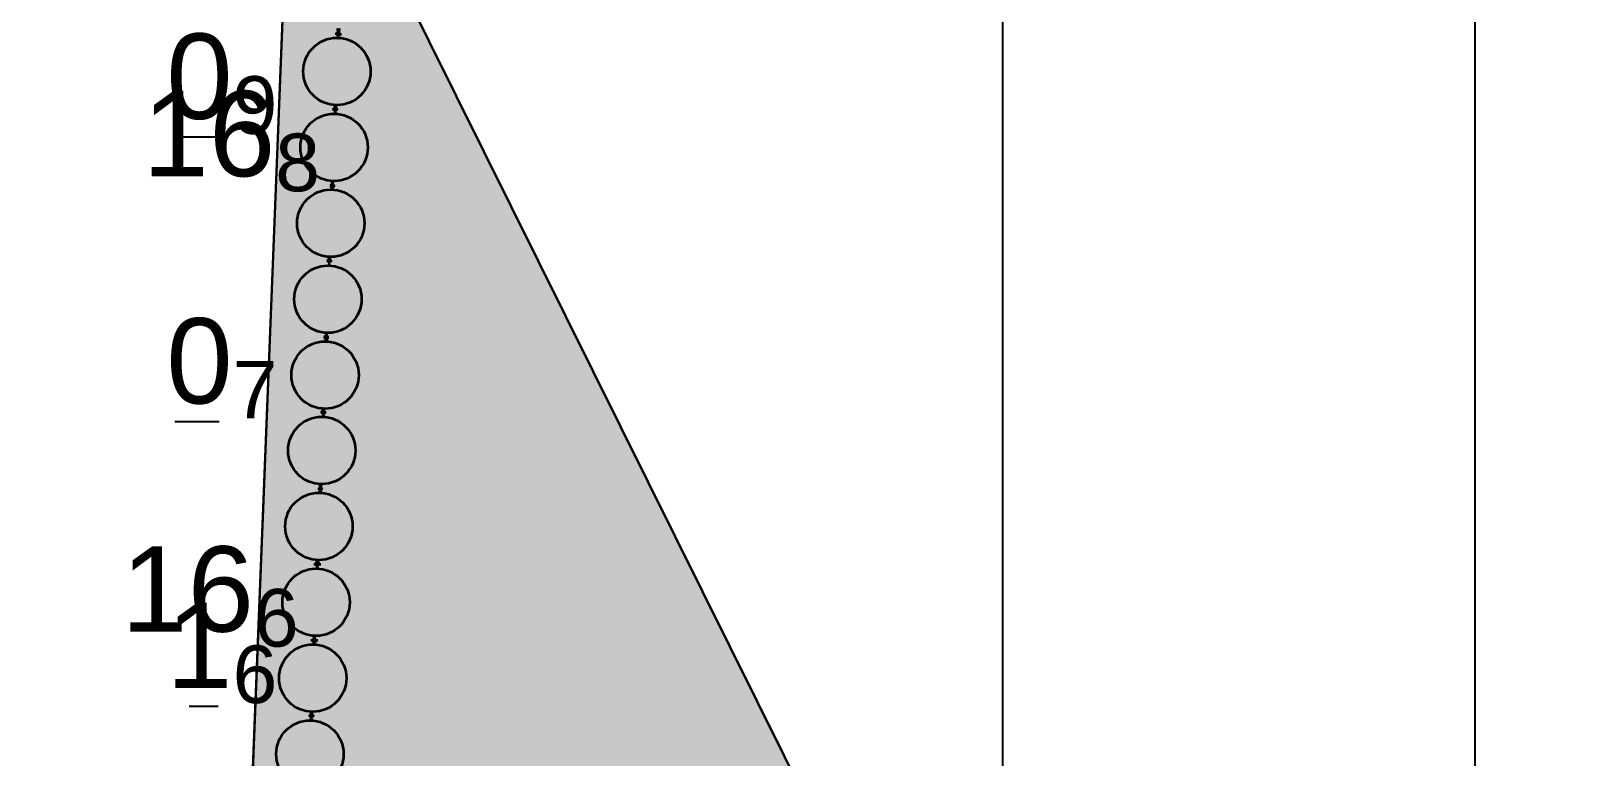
# Model space of a CAD drawing. Header units: millimetres. Extents: x 0 to 581027, y 0 to 6627194.
# Drawn here: x 580555.75 to 580588.44, y 6625719.65 to 6625734.95 of the extents above; entities that cross this region are included whole.
import ezdxf
from ezdxf.enums import TextEntityAlignment as Align

# ---------------------------------------------------------------- set-up
doc = ezdxf.new("R2010")
doc.units = ezdxf.units.MM
doc.linetypes.add('CONTINOUS', pattern=[0])
doc.layers.add('Soundings_1000', color=7, linetype='Continuous', true_color=0x000000)
doc.layers.add('soundings_diff', color=7, linetype='Continuous', true_color=0x000000)
for name, color, linetype in [('tiff', 7, 'Continuous'), ('tiff17.2', 7, 'Continuous'), ('Этап 4.2 нижняя бровка', 7, 'Continuous'), ('Этап 5.2 верхняя бровка', 7, 'Continuous')]:
    doc.layers.add(name, color=color, linetype=linetype)
for name, color, linetype, lineweight in [('ГР_Верх_строение', 250, 'CONTINOUS', 30), ('ГР_Причал 4_фасон_проф_2415', 80, 'Continuous', 25), ('ГР_Причал 4_ШТС13', 31, 'Continuous', 35), ('ГР_Фасонный профиль 2415', 3, 'Continuous', 35), ('ГР_Фасонный профиль 2416', 60, 'Continuous', 35), ('ГР_ШТС1_1а', 4, 'Continuous', 35)]:
    doc.layers.add(name, color=color, linetype=linetype, lineweight=lineweight)
doc.styles.get("Standard").update_dxf_attribs({"font": 'arial.ttf'})
picture_1 = doc.add_image_def('image2.tif', size_in_pixel=(3838, 2796))
picture_2 = doc.add_image_def('image3.tif', size_in_pixel=(3838, 2796))
picture_3 = doc.add_image_def('image4.tif', size_in_pixel=(2844, 2049))

msp = doc.modelspace()

# ---------------------------------------------------------------- hatches: boundary and pattern name
at = {"layer": 'ГР_Верх_строение', "true_color": 0xffffff}
h = msp.add_hatch(color=7, dxfattribs=at)
h.dxf.hatch_style = 1
h.paths.add_polyline_path([(580581.434, 6625699.96), (580560.2, 6625713.67), (580561.263, 6625740.537)])

# ---------------------------------------------------------------- linework, layer by layer
at = {"layer": 'soundings_diff', "color": 18, "true_color": 0x000000}
for p, q in [((580558.78, 6625732.722, -0.92), (580559.719, 6625732.722, -0.92)), ((580558.78, 6625726.722, -0.71), (580559.719, 6625726.722, -0.71)), ((580559.086, 6625720.722, -1.64), (580559.699, 6625720.722, -1.64))]:
    msp.add_line(p, q, dxfattribs=at)
at = {"layer": 'ГР_Верх_строение', "color": 7, "true_color": 0xffffff}
msp.add_lwpolyline([(580581.434, 6625699.96), (580560.2, 6625713.67), (580560.2, 6625713.67), (580561.263, 6625740.537), (580581.434, 6625699.96)], dxfattribs=at)
at = {"layer": 'ГР_Причал 4_фасон_проф_2415'}
for points in [[(580562.03, 6625730.12, 0.414214), (580562.02, 6625730.11), (580562.02, 6625730.1, 0.376367), (580562.02, 6625730.1), (580562.03, 6625730.1, -0.57735), (580562.03, 6625730.1), (580562.03, 6625730.03, -0.339454), (580562.03, 6625730.03), (580562.02, 6625730.03, 0.339454), (580562.02, 6625730.02, 0.414214), (580562.02, 6625730.01, -0.135884), (580562.04, 6625730.02, -0.135884), (580562.05, 6625730.01, 0.414214), (580562.06, 6625730.01, 0.339454), (580562.05, 6625730.02), (580562.05, 6625730.03, -0.339454), (580562.04, 6625730.03), (580562.05, 6625730.1, -0.57735), (580562.05, 6625730.1), (580562.06, 6625730.1, 0.287204), (580562.06, 6625730.1), (580562.06, 6625730.11, 0.414214), (580562.05, 6625730.11)], [(580561.97, 6625728.49, -0.414214), (580561.96, 6625728.5), (580561.96, 6625728.5, -0.376367), (580561.96, 6625728.5), (580561.97, 6625728.5, 0.57735), (580561.97, 6625728.51), (580561.97, 6625728.57, 0.339454), (580561.97, 6625728.58), (580561.97, 6625728.58, -0.339454), (580561.96, 6625728.59, -0.414214), (580561.96, 6625728.59, 0.135884), (580561.98, 6625728.59, 0.135884), (580562, 6625728.59, -0.414214), (580562, 6625728.59, -0.339454), (580561.99, 6625728.58), (580561.99, 6625728.58, 0.339454), (580561.99, 6625728.57), (580561.98, 6625728.51, 0.57735), (580561.99, 6625728.5), (580561.99, 6625728.5, -0.287204), (580562, 6625728.5), (580562, 6625728.5, -0.414214), (580561.99, 6625728.49)]]:
    msp.add_lwpolyline(points, format="xyb", close=True, dxfattribs=at)
at = {"layer": 'ГР_Причал 4_ШТС13'}
for p, q in [((580562.16, 6625734.9), (580562.3, 6625734.89)), ((580561.71, 6625723.71), (580561.86, 6625723.71)), ((580561.65, 6625722.11), (580561.8, 6625722.11))]:
    msp.add_line(p, q, dxfattribs=at)
at = {"layer": 'ГР_Фасонный профиль 2415'}
for points in [[(580562.22, 6625734.88, -0.414214), (580562.21, 6625734.89), (580562.21, 6625734.9, -0.376367), (580562.21, 6625734.9), (580562.22, 6625734.89, 0.57735), (580562.22, 6625734.9), (580562.23, 6625734.97, 0.339454), (580562.22, 6625734.97), (580562.22, 6625734.97, -0.339454), (580562.21, 6625734.98, -0.414214), (580562.22, 6625734.99, 0.135884), (580562.23, 6625734.98, 0.135884), (580562.25, 6625734.99, -0.414214), (580562.25, 6625734.98, -0.339454), (580562.25, 6625734.97), (580562.24, 6625734.97, 0.339454), (580562.24, 6625734.97), (580562.24, 6625734.9, 0.57735), (580562.24, 6625734.89), (580562.25, 6625734.9, -0.287204), (580562.25, 6625734.89), (580562.25, 6625734.89, -0.414214), (580562.24, 6625734.88)], [(580562.16, 6625733.31, 0.414214), (580562.15, 6625733.3), (580562.15, 6625733.3, 0.376367), (580562.15, 6625733.3), (580562.15, 6625733.3, -0.57735), (580562.16, 6625733.3), (580562.16, 6625733.23, -0.339454), (580562.15, 6625733.22), (580562.15, 6625733.22, 0.339454), (580562.14, 6625733.21, 0.414214), (580562.15, 6625733.21, -0.135884), (580562.16, 6625733.21, -0.135884), (580562.18, 6625733.21, 0.414214), (580562.18, 6625733.21, 0.339454), (580562.18, 6625733.22), (580562.17, 6625733.22, -0.339454), (580562.17, 6625733.23), (580562.17, 6625733.3, -0.57735), (580562.18, 6625733.3), (580562.18, 6625733.3, 0.287204), (580562.19, 6625733.3), (580562.19, 6625733.3, 0.414214), (580562.18, 6625733.31)], [(580562.09, 6625731.69, -0.414214), (580562.08, 6625731.69), (580562.08, 6625731.7, -0.376367), (580562.09, 6625731.7), (580562.09, 6625731.7, 0.57735), (580562.1, 6625731.7), (580562.1, 6625731.77, 0.339454), (580562.1, 6625731.78), (580562.09, 6625731.78, -0.339454), (580562.09, 6625731.79, -0.414214), (580562.09, 6625731.79, 0.135884), (580562.11, 6625731.79, 0.135884), (580562.12, 6625731.79, -0.414214), (580562.13, 6625731.78, -0.339454), (580562.12, 6625731.78), (580562.12, 6625731.77, 0.339454), (580562.11, 6625731.77), (580562.11, 6625731.7, 0.57735), (580562.12, 6625731.7), (580562.12, 6625731.7, -0.287204), (580562.12, 6625731.7), (580562.12, 6625731.69, -0.414214), (580562.11, 6625731.69)], [(580561.9, 6625726.92, 0.414214), (580561.9, 6625726.91), (580561.89, 6625726.91, 0.376367), (580561.9, 6625726.91), (580561.9, 6625726.91, -0.57735), (580561.91, 6625726.9), (580561.91, 6625726.83, -0.339454), (580561.9, 6625726.83), (580561.9, 6625726.83, 0.339454), (580561.89, 6625726.82, 0.414214), (580561.89, 6625726.82, -0.135884), (580561.91, 6625726.82, -0.135884), (580561.93, 6625726.81, 0.414214), (580561.93, 6625726.82, 0.339454), (580561.92, 6625726.83), (580561.92, 6625726.83, -0.339454), (580561.92, 6625726.83), (580561.92, 6625726.9, -0.57735), (580561.93, 6625726.91), (580561.93, 6625726.9, 0.287204), (580561.93, 6625726.91), (580561.93, 6625726.91, 0.414214), (580561.93, 6625726.92)], [(580561.84, 6625725.29, -0.414214), (580561.83, 6625725.3), (580561.83, 6625725.31, -0.376367), (580561.83, 6625725.31), (580561.84, 6625725.31, 0.57735), (580561.84, 6625725.31), (580561.85, 6625725.38, 0.339454), (580561.84, 6625725.38), (580561.84, 6625725.38, -0.339454), (580561.83, 6625725.39, -0.414214), (580561.84, 6625725.4, 0.135884), (580561.85, 6625725.39, 0.135884), (580561.87, 6625725.4, -0.414214), (580561.87, 6625725.39, -0.339454), (580561.87, 6625725.38), (580561.86, 6625725.38, 0.339454), (580561.86, 6625725.38), (580561.86, 6625725.31, 0.57735), (580561.86, 6625725.31), (580561.87, 6625725.31, -0.287204), (580561.87, 6625725.31), (580561.87, 6625725.3, -0.414214), (580561.86, 6625725.29)], [(580561.78, 6625723.72, 0.414214), (580561.77, 6625723.72), (580561.77, 6625723.71, 0.376367), (580561.77, 6625723.71), (580561.78, 6625723.71, -0.57735), (580561.78, 6625723.71), (580561.78, 6625723.64, -0.339454), (580561.77, 6625723.63), (580561.77, 6625723.63, 0.339454), (580561.76, 6625723.62, 0.414214), (580561.77, 6625723.62, -0.135884), (580561.78, 6625723.62, -0.135884), (580561.8, 6625723.62, 0.414214), (580561.8, 6625723.62, 0.339454), (580561.8, 6625723.63), (580561.79, 6625723.63, -0.339454), (580561.79, 6625723.64), (580561.79, 6625723.71, -0.57735), (580561.8, 6625723.71), (580561.8, 6625723.71, 0.287204), (580561.81, 6625723.71), (580561.81, 6625723.71, 0.414214), (580561.8, 6625723.72)], [(580561.71, 6625722.1, -0.414214), (580561.7, 6625722.11), (580561.71, 6625722.11, -0.376367), (580561.71, 6625722.11), (580561.71, 6625722.11, 0.57735), (580561.72, 6625722.11), (580561.72, 6625722.18, 0.339454), (580561.72, 6625722.19), (580561.71, 6625722.19, -0.339454), (580561.71, 6625722.2, -0.414214), (580561.71, 6625722.2, 0.135884), (580561.73, 6625722.2, 0.135884), (580561.74, 6625722.2, -0.414214), (580561.75, 6625722.2, -0.339454), (580561.74, 6625722.19), (580561.74, 6625722.19, 0.339454), (580561.73, 6625722.18), (580561.73, 6625722.11, 0.57735), (580561.74, 6625722.11), (580561.74, 6625722.11, -0.287204), (580561.74, 6625722.11), (580561.74, 6625722.1, -0.414214), (580561.73, 6625722.1)], [(580561.65, 6625720.53, 0.414214), (580561.64, 6625720.52), (580561.64, 6625720.51, 0.376367), (580561.64, 6625720.51), (580561.65, 6625720.51, -0.57735), (580561.65, 6625720.51), (580561.65, 6625720.44, -0.339454), (580561.65, 6625720.44), (580561.65, 6625720.44, 0.339454), (580561.64, 6625720.43, 0.414214), (580561.64, 6625720.42, -0.135884), (580561.66, 6625720.43, -0.135884), (580561.67, 6625720.42, 0.414214), (580561.68, 6625720.43, 0.339454), (580561.67, 6625720.44), (580561.67, 6625720.44, -0.339454), (580561.66, 6625720.44), (580561.67, 6625720.51, -0.57735), (580561.67, 6625720.51), (580561.68, 6625720.51, 0.287204), (580561.68, 6625720.51), (580561.68, 6625720.52, 0.414214), (580561.67, 6625720.53)]]:
    msp.add_lwpolyline(points, format="xyb", close=True, dxfattribs=at)
at = {"layer": 'ГР_Фасонный профиль 2416'}
for points in [[(580562.23, 6625734.88), (580562.22, 6625734.88, -0.414214), (580562.21, 6625734.89), (580562.21, 6625734.89, -0.482551), (580562.21, 6625734.9), (580562.22, 6625734.9, 0.414214), (580562.22, 6625734.9), (580562.22, 6625734.9, 0.414214), (580562.21, 6625734.91), (580562.21, 6625734.91, 0.414214), (580562.2, 6625734.89), (580562.2, 6625734.89, 0.296184), (580562.21, 6625734.87, -0.414214), (580562.22, 6625734.85), (580562.22, 6625734.83, -0.339454), (580562.22, 6625734.82), (580562.21, 6625734.82, 0.339454), (580562.21, 6625734.81, 0.414214), (580562.21, 6625734.81, -0.135884), (580562.23, 6625734.81, -0.135884), (580562.24, 6625734.8, 0.414214), (580562.25, 6625734.81, 0.339454), (580562.24, 6625734.82), (580562.24, 6625734.82, -0.339454), (580562.23, 6625734.82), (580562.23, 6625734.85, -0.414214), (580562.25, 6625734.87, 0.296184), (580562.26, 6625734.88), (580562.26, 6625734.89, 0.414214), (580562.25, 6625734.91), (580562.25, 6625734.91, 0.414214), (580562.24, 6625734.9), (580562.24, 6625734.9, 0.414214), (580562.24, 6625734.89), (580562.25, 6625734.9, -0.482551), (580562.25, 6625734.89), (580562.25, 6625734.89, -0.414214), (580562.24, 6625734.88)], [(580562.17, 6625733.32), (580562.16, 6625733.32, 0.414214), (580562.15, 6625733.31), (580562.14, 6625733.3, 0.482551), (580562.15, 6625733.3), (580562.15, 6625733.3, -0.414214), (580562.16, 6625733.3), (580562.16, 6625733.29, -0.414214), (580562.15, 6625733.28), (580562.15, 6625733.28, -0.414214), (580562.13, 6625733.3), (580562.13, 6625733.31, -0.296184), (580562.15, 6625733.33, 0.414214), (580562.16, 6625733.34), (580562.16, 6625733.37, 0.339454), (580562.16, 6625733.37), (580562.16, 6625733.37, -0.339454), (580562.15, 6625733.38, -0.414214), (580562.15, 6625733.39, 0.135884), (580562.17, 6625733.38, 0.135884), (580562.19, 6625733.39, -0.414214), (580562.19, 6625733.38, -0.339454), (580562.18, 6625733.37), (580562.18, 6625733.37, 0.339454), (580562.18, 6625733.37), (580562.17, 6625733.34, 0.414214), (580562.19, 6625733.33, -0.296184), (580562.2, 6625733.31), (580562.2, 6625733.3, -0.414214), (580562.18, 6625733.28), (580562.18, 6625733.28, -0.414214), (580562.18, 6625733.29), (580562.18, 6625733.3, -0.414214), (580562.18, 6625733.3), (580562.18, 6625733.3, 0.482551), (580562.19, 6625733.3), (580562.19, 6625733.31, 0.414214), (580562.18, 6625733.32)], [(580562.1, 6625731.68), (580562.09, 6625731.68, -0.414214), (580562.08, 6625731.69), (580562.08, 6625731.7, -0.482551), (580562.09, 6625731.7), (580562.09, 6625731.7, 0.414214), (580562.09, 6625731.7), (580562.09, 6625731.71, 0.414214), (580562.09, 6625731.71), (580562.09, 6625731.71, 0.414214), (580562.07, 6625731.7), (580562.07, 6625731.69, 0.296184), (580562.08, 6625731.67, -0.414214), (580562.1, 6625731.66), (580562.09, 6625731.63, -0.339454), (580562.09, 6625731.62), (580562.09, 6625731.62, 0.339454), (580562.08, 6625731.61, 0.414214), (580562.08, 6625731.61, -0.135884), (580562.1, 6625731.61, -0.135884), (580562.12, 6625731.61, 0.414214), (580562.12, 6625731.61, 0.339454), (580562.11, 6625731.62), (580562.11, 6625731.62, -0.339454), (580562.11, 6625731.63), (580562.11, 6625731.65, -0.414214), (580562.12, 6625731.67, 0.296184), (580562.14, 6625731.69), (580562.14, 6625731.7, 0.414214), (580562.12, 6625731.71), (580562.12, 6625731.71, 0.414214), (580562.11, 6625731.7), (580562.11, 6625731.7, 0.414214), (580562.12, 6625731.7), (580562.12, 6625731.7, -0.482551), (580562.13, 6625731.7), (580562.13, 6625731.69, -0.414214), (580562.11, 6625731.68)], [(580562.04, 6625730.12), (580562.03, 6625730.12, 0.414214), (580562.02, 6625730.11), (580562.02, 6625730.11, 0.482551), (580562.02, 6625730.1), (580562.03, 6625730.1, -0.414214), (580562.03, 6625730.1), (580562.03, 6625730.1, -0.414214), (580562.02, 6625730.09), (580562.02, 6625730.09, -0.414214), (580562.01, 6625730.1), (580562.01, 6625730.11, -0.296184), (580562.02, 6625730.13, 0.414214), (580562.04, 6625730.15), (580562.04, 6625730.17, 0.339454), (580562.03, 6625730.18), (580562.03, 6625730.18, -0.339454), (580562.02, 6625730.19, -0.414214), (580562.03, 6625730.19, 0.135884), (580562.04, 6625730.19, 0.135884), (580562.06, 6625730.19, -0.414214), (580562.06, 6625730.19, -0.339454), (580562.06, 6625730.18), (580562.05, 6625730.18, 0.339454), (580562.05, 6625730.17), (580562.05, 6625730.15, 0.414214), (580562.06, 6625730.13, -0.296184), (580562.07, 6625730.11), (580562.07, 6625730.1, -0.414214), (580562.06, 6625730.09), (580562.06, 6625730.09, -0.414214), (580562.05, 6625730.1), (580562.05, 6625730.1, -0.414214), (580562.05, 6625730.1), (580562.06, 6625730.1, 0.482551), (580562.06, 6625730.1), (580562.06, 6625730.11, 0.414214), (580562.05, 6625730.12)], [(580561.98, 6625728.48), (580561.96, 6625728.49, -0.414214), (580561.95, 6625728.5), (580561.95, 6625728.5, -0.482551), (580561.96, 6625728.5), (580561.96, 6625728.5, 0.414214), (580561.97, 6625728.51), (580561.97, 6625728.51, 0.414214), (580561.96, 6625728.52), (580561.96, 6625728.52, 0.414214), (580561.94, 6625728.5), (580561.94, 6625728.5, 0.296184), (580561.95, 6625728.47, -0.414214), (580561.97, 6625728.46), (580561.97, 6625728.43, -0.339454), (580561.96, 6625728.43), (580561.96, 6625728.43, 0.339454), (580561.95, 6625728.42, 0.414214), (580561.96, 6625728.41, -0.135884), (580561.97, 6625728.42, -0.135884), (580561.99, 6625728.41, 0.414214), (580561.99, 6625728.42, 0.339454), (580561.99, 6625728.43), (580561.98, 6625728.43, -0.339454), (580561.98, 6625728.43), (580561.98, 6625728.46, -0.414214), (580562, 6625728.47, 0.296184), (580562.01, 6625728.49), (580562.01, 6625728.5, 0.414214), (580562, 6625728.52), (580562, 6625728.52, 0.414214), (580561.99, 6625728.51), (580561.99, 6625728.51, 0.414214), (580561.99, 6625728.5), (580561.99, 6625728.5, -0.482551), (580562, 6625728.5), (580562, 6625728.49, -0.414214), (580561.99, 6625728.48)], [(580561.91, 6625726.92), (580561.9, 6625726.92, 0.414214), (580561.89, 6625726.91), (580561.89, 6625726.91, 0.482551), (580561.9, 6625726.91), (580561.9, 6625726.91, -0.414214), (580561.9, 6625726.9), (580561.9, 6625726.9, -0.414214), (580561.9, 6625726.89), (580561.9, 6625726.89, -0.414214), (580561.88, 6625726.91), (580561.88, 6625726.92, -0.296184), (580561.89, 6625726.94, 0.414214), (580561.91, 6625726.95), (580561.91, 6625726.98, 0.339454), (580561.91, 6625726.98), (580561.9, 6625726.98, -0.339454), (580561.9, 6625726.99, -0.414214), (580561.9, 6625727, 0.135884), (580561.92, 6625726.99, 0.135884), (580561.93, 6625726.99, -0.414214), (580561.94, 6625726.99, -0.339454), (580561.93, 6625726.98), (580561.93, 6625726.98, 0.339454), (580561.92, 6625726.98), (580561.92, 6625726.95, 0.414214), (580561.94, 6625726.93, -0.296184), (580561.95, 6625726.91), (580561.95, 6625726.91, -0.414214), (580561.93, 6625726.89), (580561.93, 6625726.89, -0.414214), (580561.92, 6625726.9), (580561.92, 6625726.9, -0.414214), (580561.93, 6625726.91), (580561.93, 6625726.9, 0.482551), (580561.94, 6625726.91), (580561.94, 6625726.91, 0.414214), (580561.93, 6625726.92)], [(580561.85, 6625725.29), (580561.84, 6625725.29, -0.414214), (580561.83, 6625725.3), (580561.83, 6625725.3, -0.482551), (580561.83, 6625725.31), (580561.84, 6625725.31, 0.414214), (580561.84, 6625725.31), (580561.84, 6625725.31, 0.414214), (580561.83, 6625725.32), (580561.83, 6625725.32, 0.414214), (580561.82, 6625725.31), (580561.82, 6625725.3, 0.296184), (580561.83, 6625725.28, -0.414214), (580561.84, 6625725.26), (580561.84, 6625725.24, -0.339454), (580561.84, 6625725.23), (580561.83, 6625725.23, 0.339454), (580561.83, 6625725.22, 0.414214), (580561.83, 6625725.22, -0.135884), (580561.85, 6625725.22, -0.135884), (580561.86, 6625725.22, 0.414214), (580561.87, 6625725.22, 0.339454), (580561.86, 6625725.23), (580561.86, 6625725.23, -0.339454), (580561.85, 6625725.24), (580561.85, 6625725.26, -0.414214), (580561.87, 6625725.28, 0.296184), (580561.88, 6625725.3), (580561.88, 6625725.3, 0.414214), (580561.87, 6625725.32), (580561.87, 6625725.32, 0.414214), (580561.86, 6625725.31), (580561.86, 6625725.31, 0.414214), (580561.86, 6625725.31), (580561.87, 6625725.31, -0.482551), (580561.87, 6625725.3), (580561.87, 6625725.3, -0.414214), (580561.86, 6625725.29)], [(580561.79, 6625723.73), (580561.78, 6625723.73, 0.414214), (580561.77, 6625723.72), (580561.77, 6625723.71, 0.482551), (580561.77, 6625723.71), (580561.77, 6625723.71, -0.414214), (580561.78, 6625723.71), (580561.78, 6625723.7, -0.414214), (580561.77, 6625723.7), (580561.77, 6625723.7, -0.414214), (580561.75, 6625723.71), (580561.75, 6625723.72, -0.296184), (580561.77, 6625723.74, 0.414214), (580561.78, 6625723.75), (580561.78, 6625723.78, 0.339454), (580561.78, 6625723.79), (580561.78, 6625723.79, -0.339454), (580561.77, 6625723.8, -0.414214), (580561.77, 6625723.8, 0.135884), (580561.79, 6625723.79, 0.135884), (580561.81, 6625723.8, -0.414214), (580561.81, 6625723.79, -0.339454), (580561.8, 6625723.78), (580561.8, 6625723.78, 0.339454), (580561.8, 6625723.78), (580561.8, 6625723.75, 0.414214), (580561.81, 6625723.74, -0.296184), (580561.82, 6625723.72), (580561.82, 6625723.71, -0.414214), (580561.8, 6625723.69), (580561.8, 6625723.69, -0.414214), (580561.8, 6625723.7), (580561.8, 6625723.71, -0.414214), (580561.8, 6625723.71), (580561.8, 6625723.71, 0.482551), (580561.81, 6625723.71), (580561.81, 6625723.72, 0.414214), (580561.8, 6625723.73)], [(580561.72, 6625722.09), (580561.71, 6625722.09, -0.414214), (580561.7, 6625722.1), (580561.7, 6625722.11, -0.482551), (580561.71, 6625722.11), (580561.71, 6625722.11, 0.414214), (580561.71, 6625722.11), (580561.71, 6625722.12, 0.414214), (580561.71, 6625722.13), (580561.71, 6625722.13, 0.414214), (580561.69, 6625722.11), (580561.69, 6625722.1, 0.296184), (580561.7, 6625722.08, -0.414214), (580561.72, 6625722.07), (580561.72, 6625722.04, -0.339454), (580561.71, 6625722.04), (580561.71, 6625722.04, 0.339454), (580561.7, 6625722.03, 0.414214), (580561.7, 6625722.02, -0.135884), (580561.72, 6625722.03, -0.135884), (580561.74, 6625722.02, 0.414214), (580561.74, 6625722.02, 0.339454), (580561.73, 6625722.03), (580561.73, 6625722.03, -0.339454), (580561.73, 6625722.04), (580561.73, 6625722.07, -0.414214), (580561.74, 6625722.08, 0.296184), (580561.76, 6625722.1), (580561.76, 6625722.11, 0.414214), (580561.74, 6625722.12), (580561.74, 6625722.12, 0.414214), (580561.73, 6625722.12), (580561.73, 6625722.11, 0.414214), (580561.74, 6625722.11), (580561.74, 6625722.11, -0.482551), (580561.75, 6625722.11), (580561.75, 6625722.1, -0.414214), (580561.74, 6625722.09)], [(580561.66, 6625720.53), (580561.65, 6625720.53, 0.414214), (580561.64, 6625720.52), (580561.64, 6625720.52, 0.482551), (580561.64, 6625720.51), (580561.65, 6625720.51, -0.414214), (580561.65, 6625720.51), (580561.65, 6625720.51, -0.414214), (580561.64, 6625720.5), (580561.64, 6625720.5, -0.414214), (580561.63, 6625720.52), (580561.63, 6625720.52, -0.296184), (580561.64, 6625720.54, 0.414214), (580561.66, 6625720.56), (580561.66, 6625720.58, 0.339454), (580561.65, 6625720.59), (580561.65, 6625720.59, -0.339454), (580561.64, 6625720.6, -0.414214), (580561.65, 6625720.6, 0.135884), (580561.66, 6625720.6, 0.135884), (580561.68, 6625720.6, -0.414214), (580561.68, 6625720.6, -0.339454), (580561.68, 6625720.59), (580561.67, 6625720.59, 0.339454), (580561.67, 6625720.58), (580561.67, 6625720.56, 0.414214), (580561.68, 6625720.54, -0.296184), (580561.7, 6625720.52), (580561.7, 6625720.51, -0.414214), (580561.68, 6625720.5), (580561.68, 6625720.5, -0.414214), (580561.67, 6625720.51), (580561.67, 6625720.51, -0.414214), (580561.67, 6625720.51), (580561.68, 6625720.51, 0.482551), (580561.68, 6625720.52), (580561.68, 6625720.52, 0.414214), (580561.67, 6625720.53)]]:
    msp.add_lwpolyline(points, format="xyb", close=True, dxfattribs=at)
at = {"layer": 'ГР_ШТС1_1а'}
for centre in [(580562.2, 6625734.1), (580562.14, 6625732.5), (580562.07, 6625730.9), (580562.01, 6625729.3), (580561.95, 6625727.7), (580561.88, 6625726.11), (580561.82, 6625724.51), (580561.76, 6625722.91), (580561.69, 6625721.31), (580561.63, 6625719.71)]:
    msp.add_circle(centre, 0.71, dxfattribs=at)
at = {"layer": 'Этап 4.2 нижняя бровка', "color": 1, "lineweight": 30}
msp.add_lwpolyline([(580570.65, 6625977.85), (580109.71, 6625996.05), (580034.52, 6625734.46), (580560.2, 6625713.67), (580570.65, 6625977.85)], dxfattribs=at)
at = {"layer": 'Этап 5.2 верхняя бровка', "color": 3, "linetype": 'Continuous', "lineweight": 30}
msp.add_lwpolyline([(580025.73, 6625725.21), (580144.31, 6625626.85), (580198.01, 6625585.68), (580306.45, 6625503.96), (580380.3, 6625452.25, -0.007042), (580424.66, 6625424.55, -0.01078), (580452.97, 6625405.43, -0.000003), (580488.81, 6625380.08, -0.000055), (580490.46, 6625378.91, -0.000083), (580499.82, 6625372.28, 0.000042), (580518.49, 6625359.07, 0.014493), (580533.47, 6625349.1, 0.004205), (580586.34, 6625316.72, 0.045482), (580608.84, 6625305.84, 0.025712), (580650.9, 6625292.46, 0.178181), (580685.89, 6625295.84, 0.112994), (580728.34, 6625329.74), (580768.13, 6625390.9), (580811.37, 6625457.98), (580825.99, 6625484.4), (580843.64, 6625527.16)], format="xyb", dxfattribs=at)

# ---------------------------------------------------------------- texts
at = {"layer": 'Soundings_1000', "color": 18, "true_color": 0x000000}
for p in [(580560.9, 6625732.79, 16.79), (580560.45, 6625723.19, 16.59)]:
    msp.add_text('16', height=1.8, dxfattribs=at).set_placement(p, align=Align.MIDDLE_RIGHT)
for s, p in [('8', (580560.9, 6625732.79, 16.79)), ('6', (580560.45, 6625723.19, 16.59))]:
    msp.add_text(s, height=1.215, dxfattribs=at).set_placement(p, align=Align.TOP_LEFT)
at = {"layer": 'soundings_diff', "color": 18, "true_color": 0x000000}
for s, p in [('0', (580560, 6625734, -0.92)), ('0', (580560, 6625728, -0.71)), ('1', (580560, 6625722, -1.64))]:
    msp.add_text(s, height=1.8, dxfattribs=at).set_placement(p, align=Align.MIDDLE_RIGHT)
for s, p in [('9', (580560, 6625734, -0.92)), ('7', (580560, 6625728, -0.71)), ('6', (580560, 6625722, -1.64))]:
    msp.add_text(s, height=1.215, dxfattribs=at).set_placement(p, align=Align.TOP_LEFT)

# ---------------------------------------------------------------- pictures from other files: only their frames are drawn
at = {"layer": 'soundings_diff', "color": 7, "true_color": 0xffffff}
image = msp.add_image(picture_3, insert=(580007.44, 6625621.283), size_in_units=(568.8, 409.8), dxfattribs=at)
image.dxf.flags = 7
at = {"layer": 'tiff', "color": 7, "true_color": 0xffffff}
image = msp.add_image(picture_1, insert=(580010.501, 6625614.779), size_in_units=(575.697, 419.398), dxfattribs=dict(at, brightness=70))
image.dxf.flags = 7
at = {"layer": 'tiff17.2', "color": 7, "true_color": 0xffffff}
image = msp.add_image(picture_2, insert=(580010.501, 6625614.779), size_in_units=(575.697, 419.398), dxfattribs=dict(at, brightness=70))
image.dxf.flags = 7

doc.saveas('drawing.dxf')
